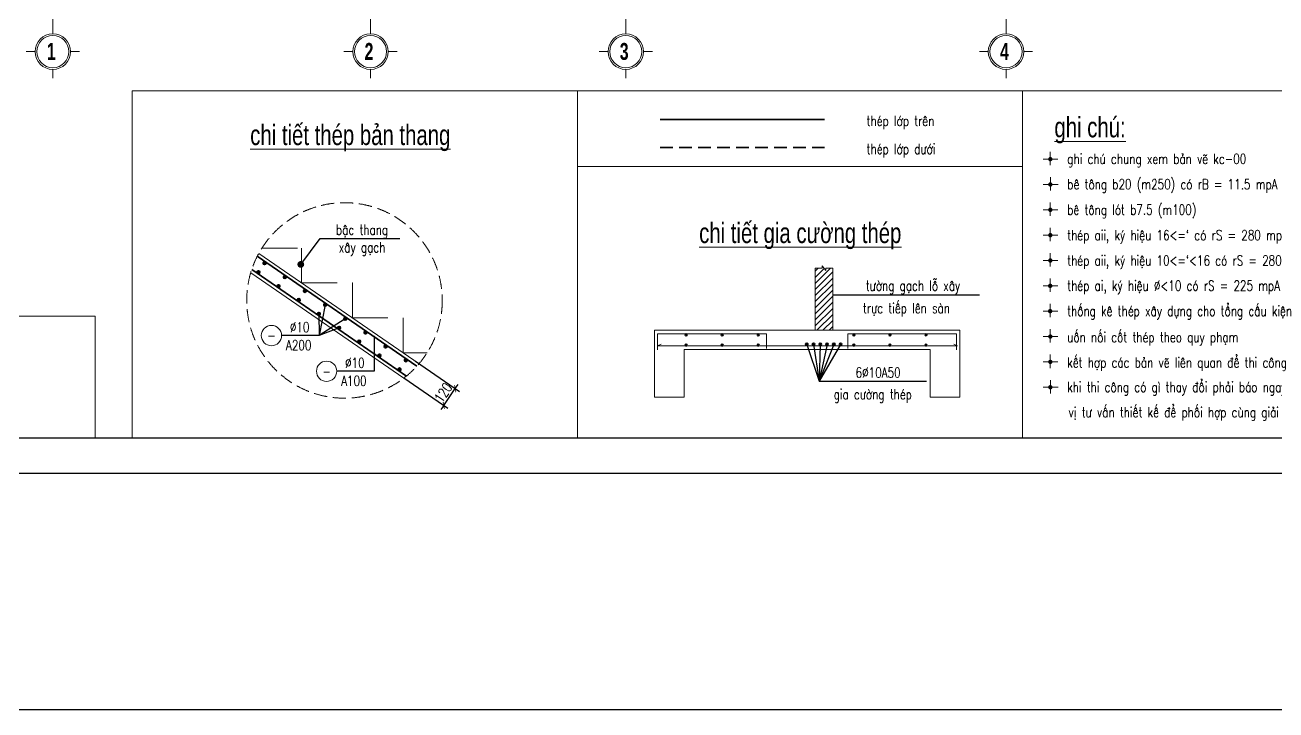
# Model space of a CAD drawing. Extents: x -1855204 to -1466800, y -1308584 to -996495.
# Drawn here: x -1842373 to -1827570, y -1254403 to -1246294 of the extents above; entities that cross this region are included whole.
import ezdxf
from ezdxf.enums import TextEntityAlignment as Align

# ---------------------------------------------------------------- set-up
doc = ezdxf.new("R2010")
doc.units = 0
doc.header["$LTSCALE"] = 150
doc.header["$PDMODE"] = 35
for name, pattern in [('_An', [5, 3.5, -1.5]), ('_Tim', [9, 5, -1.5, 1, -1.5]), ('HIDDEN', [0.375, 0.25, -0.125])]:
    doc.linetypes.add(name, pattern=pattern)
doc.layers.get('0').update_dxf_attribs({"lineweight": 18})
doc.layers.get('Defpoints').update_dxf_attribs({"lineweight": 18})
for name, color, linetype, lineweight in [('05.Text', 253, 'Continuous', 18), ('11.Khung bo', 32, 'Continuous', 50), ('12.Khung', 36, 'Continuous', 25), ('KCVN-THAY', 7, 'Continuous', 25), ('LS-CAT', 30, 'Continuous', 20), ('LS-DIM', 251, 'Continuous', 13), ('LS-HATCH', 147, 'Continuous', 9), ('LS-TEXT', 60, 'Continuous', 20), ('LS-THAY', 7, 'Continuous', 20), ('LS-THEP', 3, 'Continuous', 35), ('LS-TRUC', 108, '_Tim', 9)]:
    doc.layers.add(name, color=color, linetype=linetype, lineweight=lineweight)
doc.layers.add('DIM', color=1, linetype='Continuous')
doc.styles.add('AVANTHB', font='')
doc.styles.add('KCVN-COMM', font='vnsimli.shx', dxfattribs={"width": 0.7, "height": 220})
doc.styles.add('KCVN-LEADER', font='vnromadi.shx', dxfattribs={"width": 0.7, "height": 4})
doc.styles.add('romans.shx', font='romans.shx', dxfattribs={"width": 0.75, "bigfont": 'vns.shx'})
doc.styles.add('vnsimpli', font='vnsimli.shx', dxfattribs={"width": 0.75})
doc.styles.get('AVANTHB').set_extended_font_data('.VnAvantH', bold=True)
doc.dimstyles.new('D100', dxfattribs={"dimtxt": 200, "dimasz": 100, "dimexe": 100, "dimexo": 0, "dimgap": 50, "dimtad": 1, "dimdec": 0, "dimdsep": 46, "dimtxsty": 'vnsimpli', "dimblk": 'ARCHTICK', "dimcen": 1, "dimdle": 100, "dimclrd": 256, "dimclre": 256, "dimclrt": 60, "dimadec": 0, "dimazin": 0, "dimtfac": 1, "dimtdec": 0, "dimtix": 1, "dimtmove": 2, "dimatfit": 3, "dimfxl": 1, "dimarcsym": 0})
doc.dimstyles.new('D100(120)', dxfattribs={"dimtxt": 120, "dimasz": 60, "dimexe": 60, "dimexo": 0, "dimgap": 30, "dimtad": 1, "dimdec": 0, "dimdsep": 46, "dimtxsty": 'vnsimpli', "dimblk": 'ARCHTICK', "dimcen": 0, "dimdle": 60, "dimclrd": 256, "dimclre": 256, "dimclrt": 60, "dimadec": 0, "dimazin": 0, "dimtfac": 1, "dimtdec": 0, "dimtix": 1, "dimtmove": 0, "dimatfit": 3, "dimfxl": 1, "dimarcsym": 0})
doc.dimstyles.new('LE1', dxfattribs={"dimtxt": 2.5, "dimasz": 1.2, "dimexe": 1.25, "dimexo": 0, "dimgap": 0.66, "dimtad": 1, "dimdec": 0, "dimdsep": 46, "dimtxsty": 'KCVN-COMM', "dimblk1": 'ARCHTICK', "dimblk2": 'ARCHTICK', "dimsah": 1, "dimcen": 2.5, "dimclrd": 256, "dimclre": 256, "dimclrt": 60, "dimadec": 0, "dimazin": 0, "dimtfac": 1, "dimtdec": 0, "dimtix": 1, "dimtmove": 2, "dimatfit": 3, "dimldrblk": 'DOT', "dimfxl": 1.25, "dimtolj": 1, "dimtzin": 0, "dimarcsym": 0})
doc.dimstyles.new('LS.GHI CHU', dxfattribs={"dimtxt": 200, "dimasz": 120, "dimexe": 120, "dimexo": 120, "dimgap": 80, "dimtad": 1, "dimdec": 0, "dimzin": 0, "dimdsep": 46, "dimtxsty": 'romans.shx', "dimblk": 'ARCHTICK', "dimcen": 0.09, "dimdle": 120, "dimclrd": 256, "dimclre": 8, "dimclrt": 7, "dimadec": 0, "dimazin": 0, "dimtfac": 1, "dimtdec": 0, "dimtofl": 0, "dimtmove": 0, "dimatfit": 3, "dimldrblk": 'ARCHTICK', "dimfxl": 1, "dimtolj": 1, "dimtzin": 0, "dimarcsym": 0})

# ---------------------------------------------------------------- blocks, each defined once
blk = doc.blocks.new('*U4')
at = {"layer": 'KCVN-THAY', "color": 140}
blk.add_lwpolyline([(214871.76, 86966.68), (215381.8, 86966.68), (215381.8, 86579.68), (214871.76, 86579.68)], close=True, dxfattribs=at)
blk = doc.blocks.new('100')
at = {"layer": '11.Khung bo', "const_width": 26.7}
blk.add_lwpolyline([(1860913, -945240), (1860913, -916940), (1896063, -916940), (1896063, -945240)], close=True, dxfattribs=at)
at = {"layer": '12.Khung', "color": 1}
blk.add_lwpolyline([(1901579, -945940), (1901579, -916240), (1859580, -916240), (1859580, -945940)], close=True, dxfattribs=at)
blk = doc.blocks.new('n')
at = {"layer": 'LS-TEXT', "linetype": 'Continuous'}
for p, q in [((-27, 0), (-175, 0)), ((-175, 0), (188, 0)), ((0, 0), (0, 178)), ((0, 178), (0, -151))]:
    blk.add_line(p, q, dxfattribs=at)
at = {"layer": 'LS-TEXT', "linetype": 'Continuous', "const_width": 54}
blk.add_lwpolyline([(-27, 0, 1), (27, 0, 1)], format="xyb", close=True, dxfattribs=at)
blk = doc.blocks.new('GHI CHU NHA BE TONG 2')
at = {"layer": 'LS-THAY'}
blk.add_lwpolyline([(-266782, -808508), (-258003, -808508), (-258003, -815358), (-266782, -815358)], close=True, dxfattribs=at)
at = {"layer": 'LS-THAY', "xscale": 0.7999999999301508}
for p, yscale, zscale in [((-266233, -809858), 0.7999999998137355, 0.7999999999645904), ((-266232, -810358), 0.7999999998137355, 0.7999999999645904), ((-266233, -810858), 0.7999999998137355, 0.7999999999645904), ((-266233, -811358), 0.7999999998137355, 0.7999999999645904), ((-266233, -811858), 0.7999999998137355, 0.7999999999645904), ((-266235, -812358), 0.7999999998137355, 0.7999999999645904), ((-266236, -812858), 0.7999999998137355, 0.7999999999645904), ((-266233, -813358), 0.8000000002793967, 0.7999999999980599), ((-266233, -813858), 0.8000000002793967, 0.7999999999980599), ((-266232, -814358), 0.7999999998137355, 0.7999999999645904)]:
    blk.add_blockref('n', p, dxfattribs=dict(at, yscale=yscale, zscale=zscale))
at = {"layer": 'LS-TEXT', "color": 60, "style": 'KCVN-LEADER', "width": 0.75}
blk.add_text('%%Ughi chó:', height=400, dxfattribs=at).set_placement((-266152, -809428))
at = {"layer": 'LS-TEXT', "style": 'vnsimpli', "width": 0.75}
for s, p in [('   ghi chó chung xem b¶n vÏ kc-00', (-266233, -809952)), ('   bª t«ng b20 (m250) cã rB = 11.5 mpA (115 kg/cm2)', (-266233, -810453)), ('   bª t«ng lãt b7.5 (m100)', (-266235, -810956)), ('   thÐp aii, ký hiÖu 16<=` cã rS = 280 mpA (2800kg/cm2)', (-266235, -811458)), ('   thÐp aii, ký hiÖu 10<=`<16 cã rS = 280 mpA (2800kg/cm2)', (-266235, -811958)), ('   thÐp ai, ký hiÖu %%C<10 cã rS = 225 mpA (2250kg/cm2)', (-266235, -812454)), ('   thèng kª thÐp x©y dùng cho tæng cÊu kiÖn', (-266236, -812954)), ('   uèn nèi cèt thÐp theo quy ph¹m', (-266235, -813470)), ('   kÕt hîp c¸c b¶n vÏ liªn quan ®Ó thi c«ng', (-266235, -813970)), ('   khi thi c«ng cã g× thay ®æi ph¶i b¸o ngay cho ®¬n', (-266236, -814454)), ('vÞ t\xad vÊn thiÕt kÕ ®Ó phèi hîp cïng gi¶i quyÕt', (-265871, -814951))]:
    blk.add_text(s, height=200, dxfattribs=at).set_placement(p)
blk = doc.blocks.new('DANHTRUC')
for p, q in [((980383, -947347), (980383, -947137)), ((979963, -947767), (979753, -947767)), ((980803, -947767), (981013, -947767)), ((980383, -948187), (980383, -948397))]:
    blk.add_line(p, q)
for radius in [420, 380]:
    blk.add_circle((980383, -947767), radius)
blk = doc.blocks.new('q51251123')
at = {"layer": 'LS-TRUC', "ltscale": 0.3}
for p, q in [((-2087192, -1053493.8), (-2087192, -1043693.8)), ((-2083432, -1053493.8), (-2083432, -1043693.8)), ((-2080412, -1053493.8), (-2080412, -1043693.8)), ((-2075912, -1053493.8), (-2075912, -1043693.8))]:
    blk.add_line(p, q, dxfattribs=at)
at = {"layer": '05.Text', "xscale": 0.5, "yscale": 0.5, "zscale": 0.5}
for p in [(-2577383.7, -579925.6), (-2573623.7, -579925.6), (-2570603.7, -579925.6), (-2566103.7, -579925.6)]:
    blk.add_blockref('DANHTRUC', p, dxfattribs=at)
at = {"layer": '05.Text', "style": 'AVANTHB', "width": 0.7}
for s, p in [('1', (-2087262.8, -1053906.5)), ('2', (-2083502.8, -1053906.5)), ('3', (-2080482.8, -1053906.5)), ('4', (-2075982.8, -1053906.5))]:
    blk.add_text(s, height=200, dxfattribs=at).set_placement(p)
blk = doc.blocks.new('q5215xcz')
at = {"layer": 'LS-DIM', "linetype": 'HIDDEN', "ltscale": 3}
blk.add_blockref('q51251123', (-231455.95821, 42491.848964), dxfattribs=at)
blk = doc.blocks.new('_ArchTick')
at = {"layer": 'DIM', "color": 0, "const_width": 0.15}
blk.add_lwpolyline([(-0.5, -0.5), (0.5, 0.5)], dxfattribs=at)
blk = doc.blocks.new('THEP DAM')
at = {"layer": 'LS-THEP'}
for p, q in [((-0.6, 0), (0.6, 0)), ((-0.42, 0.42), (0.42, -0.42)), ((-0.42, -0.42), (0.42, 0.42)), ((0, 0.6), (0, -0.6))]:
    blk.add_line(p, q, dxfattribs=at)
blk.add_circle((0, 0), 0.6, dxfattribs=at)
blk = doc.blocks.new('_DOT')
at = {"color": 0, "linetype": 'ByBlock'}
blk.add_line((-0.5, 0), (-1, 0), dxfattribs=at)
at = {"color": 0, "linetype": 'ByBlock', "const_width": 0.5}
blk.add_lwpolyline([(-0.25, 0, 1), (0.25, 0, 1)], format="xyb", close=True, dxfattribs=at)
blk = doc.blocks.new('cthep')
for radius in [20, 16.5, 16.5, 13, 9.5, 9.5, 6, 2.5]:
    blk.add_circle((0, 20), radius)
blk = doc.blocks.new('*D1836')
at = {"layer": 'Defpoints', "color": 0, "transparency": 16777216}
for p in [(-1837753, -1250275), (-1837889, -1250473), (-1837282, -1250599)]:
    blk.add_point(p, dxfattribs=at)
at = {"layer": 'LS-DIM', "lineweight": -2, "transparency": 16777216}
for p, q in [((-1837753, -1250275), (-1837232, -1250633)), ((-1837889, -1250473), (-1837369, -1250831)), ((-1837282, -1250599), (-1837248, -1250550)), ((-1837418, -1250797), (-1837282, -1250599)), ((-1837418, -1250797), (-1837452, -1250847))]:
    blk.add_line(p, q, dxfattribs=at)
at = {"layer": 'LS-DIM', "lineweight": -2, "transparency": 16777216, "xscale": 60, "yscale": 60, "zscale": 60}
for p, rotation in [((-1837282, -1250599), 235.4720283438492), ((-1837418, -1250797), 55.4720283438492)]:
    blk.add_blockref('_ArchTick', p, dxfattribs=dict(at, rotation=rotation))
at = {"layer": 'LS-DIM', "color": 60, "transparency": 16777216, "insert": (-1837424, -1250647), "char_height": 120, "attachment_point": 5, "rotation": 55.472, "style": 'vnsimpli'}
blk.add_mtext('120', dxfattribs=at)

msp = doc.modelspace()

# ---------------------------------------------------------------- hatches: boundary and pattern name
at = {"layer": 'LS-HATCH'}
h = msp.add_hatch(dxfattribs=at)
h.set_pattern_fill('ANSI31', color=256, scale=16, style=0)
h.set_pattern_definition([(45, (-1599080.8, 96343.477), (-35.9210245, 35.9210245), [])])
h.paths.add_polyline_path([(-1832814.3, -1249173.5), (-1832898.1, -1249173.5), (-1832898.1, -1249201.6), (-1832940, -1249145.3), (-1832940, -1249173.5), (-1833022.3, -1249173.5), (-1833022.3, -1249908.7), (-1832814.3, -1249908.7)])

# ---------------------------------------------------------------- linework, layer by layer
at = {"layer": 'LS-CAT'}
for points in [[(-1834887.7, -1250140.9), (-1834887.7, -1249951.1), (-1833600.5, -1249951.1), (-1833600.5, -1250125.4)], [(-1831348.4, -1250140.9), (-1831348.4, -1249951.1), (-1832635.6, -1249951.1), (-1832635.6, -1250125.4)], [(-1834845.3, -1250074.3), (-1834886.7, -1250093.6), (-1831339.9, -1250093.6), (-1831381.2, -1250074.3)]]:
    msp.add_lwpolyline(points, dxfattribs=at)
at = {"layer": 'LS-DIM', "linetype": '_An', "ltscale": 0.8}
for p, q in [((-1839569.2, -1248934.7), (-1839100.3, -1248934.7)), ((-1839100.3, -1248934.7), (-1839100.3, -1249348.2)), ((-1839100.3, -1249348.2), (-1838499.2, -1249348.2)), ((-1838499.2, -1249348.2), (-1838499.2, -1249761.7)), ((-1838499.2, -1249761.7), (-1837898.2, -1249761.7)), ((-1837898.2, -1249761.7), (-1837898.2, -1250175.2)), ((-1837898.2, -1250175.2), (-1837615.7, -1250175.2))]:
    msp.add_line(p, q, dxfattribs=at)
at = {"layer": 'LS-DIM'}
msp.add_lwpolyline([(-1833022.3, -1249173.5), (-1832940, -1249173.5), (-1832940, -1249145.3), (-1832898.1, -1249201.6), (-1832898.1, -1249173.5), (-1832814.3, -1249173.5)], dxfattribs=at)
at = {"layer": 'LS-DIM', "linetype": '_An', "ltscale": 0.3}
msp.add_circle((-1838592.4, -1249554.9), 1157, dxfattribs=at)
at = {"layer": 'LS-THAY', "lineweight": 0}
for p, q in [((-1837710.7, -1250304.2), (-1839607.3, -1248999.3)), ((-1837888.8, -1250473.5), (-1839701.8, -1249226.2))]:
    msp.add_line(p, q, dxfattribs=at)
at = {"layer": 'LS-THAY'}
for p, q in [((-1833022.3, -1249173.5), (-1833022.3, -1249908.7)), ((-1832814.3, -1249173.5), (-1832814.3, -1249908.7))]:
    msp.add_line(p, q, dxfattribs=at)
at = {"layer": 'LS-THAY', "lineweight": 0}
msp.add_lwpolyline([(-1841104.3, -1251182.5), (-1835836.8, -1251182.5), (-1835836.8, -1247072.5), (-1841104.1, -1247072.5)], close=True, dxfattribs=at)
at = {"layer": 'LS-THAY'}
for points in [[(-1835836.8, -1247072.5), (-1830569.2, -1247072.5), (-1830569.2, -1247968), (-1835836.8, -1247968)], [(-1835836.8, -1247968), (-1830569.2, -1247968), (-1830569.2, -1251182.5), (-1835836.8, -1251182.5)], [(-1846211.2, -1249742.3), (-1841541.7, -1249742.3), (-1841541.7, -1251182.5), (-1846211.2, -1251182.5)], [(-1834924.5, -1250701.5), (-1834924.5, -1249908.7), (-1831311.6, -1249908.7), (-1831311.6, -1250701.5), (-1831663.6, -1250701.5), (-1831663.6, -1250135.9), (-1834572.5, -1250135.9), (-1834572.5, -1250701.5), (-1834924.5, -1250701.5)]]:
    msp.add_lwpolyline(points, close=True, dxfattribs=at)
for centre in [(-1839456.5, -1249971.1), (-1838804, -1250393.5)]:
    msp.add_circle(centre, 120, dxfattribs=at)
at = {"layer": 'LS-THEP'}
msp.add_line((-1834857.6, -1247411.7), (-1832913.3, -1247411.7), dxfattribs=at)
at = {"layer": 'LS-THEP', "linetype": 'HIDDEN', "ltscale": 4}
msp.add_line((-1834857.6, -1247745), (-1832913.3, -1247745), dxfattribs=at)
at = {"layer": 'LS-THEP', "ltscale": 25}
for p, q in [((-1837734.6, -1250331.4), (-1839624.2, -1249031.4)), ((-1837859.3, -1250450.1), (-1839690.5, -1249190.3))]:
    msp.add_line(p, q, dxfattribs=at)

# ---------------------------------------------------------------- block references
at = {"layer": '05.Text', "xscale": 0.5948727274080738, "yscale": 0.5948727274080738, "zscale": 0.5948727274080738}
msp.add_blockref('100', (-2953217.6, -688885.1), dxfattribs=at)
at = {"layer": 'Defpoints', "xscale": 60, "yscale": 60, "zscale": 60}
msp.add_blockref('*U4', (-14741884.8, -6449183.8), dxfattribs=at)
at = {"layer": 'LS-CAT'}
for p, xscale, yscale, zscale in [((-1834549.3, -1249962), 18.10101010138169, 18.10101010158542, 18.10101010151472), ((-1834122.7, -1249962), 18.10101010138169, 18.10101010158542, 18.10101010151472), ((-1833696, -1249962), 18.10101010138169, 18.10101010158542, 18.10101010151472), ((-1832564.3, -1249962), -18.10101010138169, 18.10101010158542, 18.10101010149012), ((-1832137.6, -1249962), -18.10101010138169, 18.10101010158542, 18.10101010149012), ((-1831711, -1249962), -18.10101010138169, 18.10101010158542, 18.10101010149012), ((-1834549.3, -1250082.7), 18.10101010138169, 18.10101010158542, 18.10101010151472), ((-1834122.7, -1250082.7), 18.10101010138169, 18.10101010158542, 18.10101010151472), ((-1833696, -1250082.7), 18.10101010138169, 18.10101010158542, 18.10101010151472), ((-1833121.8, -1250075.5), 24.13468013558304, 24.13468013578677, 24.13468013554811), ((-1833041.8, -1250075.5), 24.13468013558304, 24.13468013578677, 24.13468013554811), ((-1832961.8, -1250075.5), 24.13468013558304, 24.13468013578677, 24.13468013554811), ((-1832882, -1250075.7), 24.13468013558304, 24.13468013578677, 24.13468013554811), ((-1832801.8, -1250075.5), 24.13468013558304, 24.13468013578677, 24.13468013554811), ((-1832721.8, -1250075.5), 24.13468013558304, 24.13468013578677, 24.13468013554811), ((-1832564.3, -1250082.7), 18.10101010138169, 18.10101010158542, 18.10101010151472), ((-1832137.6, -1250082.7), 18.10101010138169, 18.10101010158542, 18.10101010151472), ((-1831711, -1250082.7), 18.10101010138169, 18.10101010158542, 18.10101010151472)]:
    msp.add_blockref('THEP DAM', p, dxfattribs=dict(at, xscale=xscale, yscale=yscale, zscale=zscale))
at = {"layer": 'LS-DIM'}
msp.add_blockref('q5215xcz', (476604.1, -235292.5), dxfattribs=at)
at = {"layer": 'LS-DIM', "xscale": 0.5999999999767169, "yscale": 0.5999999999767169, "zscale": 0.6}
msp.add_blockref('GHI CHU NHA BE TONG 2', (-1670500.1, -761967.5), dxfattribs=at)
at = {"layer": 'LS-THEP'}
for p, xscale, yscale, zscale, rotation in [((-1839521.5, -1249117.5), 0.8433215996629587, 0.8433215996483341, 0.8433215996691745, 77.24964731170284), ((-1839602.5, -1249235.3), -0.8433215998862982, 0.8433215998229571, 0.8433216, 33.69440937674981), ((-1839363.8, -1249399.6), -0.8433215998862982, 0.8433215998229571, 0.8433216, 33.69440937674981), ((-1839282.7, -1249281.8), 0.8433215996629587, 0.8433215996483341, 0.8433215996691745, 77.24964731170284), ((-1839125.1, -1249563.8), -0.8433215998862982, 0.8433215998229571, 0.8433216, 33.69440937674981), ((-1839044, -1249446), 0.8433215996629587, 0.8433215996483341, 0.8433215996691745, 77.24964731170284), ((-1838886.3, -1249728.1), -0.8433215998862982, 0.8433215998229571, 0.8433216, 33.69440937674981), ((-1838805.3, -1249610.3), 0.8433215996629587, 0.8433215996483341, 0.8433215996691745, 77.24964731170284), ((-1838566.5, -1249774.5), 0.8433215996629587, 0.8433215996483341, 0.8433215996691745, 77.24964731170284), ((-1838647.6, -1249892.4), -0.8433215998862982, 0.8433215998229571, 0.8433216, 33.69440937674981), ((-1838327.8, -1249938.8), 0.8433215996629587, 0.8433215996483341, 0.8433215996691745, 77.24964731170284), ((-1838408.8, -1250056.6), -0.8433215998862982, 0.8433215998229571, 0.8433216, 33.69440937674981), ((-1838089, -1250103.1), 0.8433215996629587, 0.8433215996483341, 0.8433215996691745, 77.24964731170284), ((-1838170.1, -1250220.9), -0.8433215998862982, 0.8433215998229571, 0.8433216, 33.69440937674981), ((-1837850.3, -1250267.3), 0.8433215996629587, 0.8433215996483341, 0.8433215996691745, 77.24964731170284), ((-1837931.3, -1250385.1), -0.8433215998862982, 0.8433215998229571, 0.8433216, 33.69440937674981)]:
    msp.add_blockref('cthep', p, dxfattribs=dict(at, xscale=xscale, yscale=yscale, zscale=zscale, rotation=rotation))

# ---------------------------------------------------------------- texts
at = {"layer": 'LS-TEXT', "style": 'KCVN-LEADER', "width": 0.75}
msp.add_text('%%Uchi tiÕt thÐp b¶n thang', height=240, dxfattribs=at).set_placement((-1838523.8, -1247595.7), align=Align.MIDDLE_CENTER)
at = {"layer": 'LS-TEXT', "style": 'vnsimpli', "width": 0.75}
for s, p in [('thÐp líp trªn', (-1832413.9, -1247488.8)), ('thÐp líp d\xadíi', (-1832413.9, -1247822))]:
    msp.add_text(s, height=120, dxfattribs=at).set_placement(p)
at = {"layer": 'LS-TEXT', "width": 0.75}
for s, height, style, p in [('bËc thang', 120, 'vnsimpli', (-1838384.4, -1248777.9)), ('%%Uchi tiÕt gia c\xadêng thÐp', 240, 'KCVN-LEADER', (-1833199, -1248875.7)), ('x©y g¹ch', 120, 'vnsimpli', (-1838384.4, -1248986.5)), ('t\xadêng g¹ch lç x©y ', 120, 'vnsimpli', (-1831834.1, -1249439.8)), ('trùc tiÕp lªn sµn', 120, 'vnsimpli', (-1831942.4, -1249705.5)), ('A200', 120, 'vnsimpli', (-1839134.3, -1250144.2)), ('6`10A50', 120, 'vnsimpli', (-1832277.9, -1250468.8)), ('A100', 120, 'vnsimpli', (-1838481.8, -1250566.6)), ('gia c\xadêng thÐp', 120, 'vnsimpli', (-1832340.5, -1250725.5))]:
    msp.add_text(s, height=height, dxfattribs=dict(at, style=style)).set_placement(p, align=Align.CENTER)
at = {"layer": 'LS-TEXT', "style": 'vnsimpli', "width": 0.75}
for p in [(-1839122.8, -1249870.9), (-1838470.3, -1250293.4)]:
    msp.add_text('`10', height=120, dxfattribs=at).set_placement(p, align=Align.MIDDLE)
for p in [(-1839456.5, -1249971.1), (-1838804, -1250393.5)]:
    msp.add_attdef('-', text='2', height=120, dxfattribs=at).set_placement(p, align=Align.MIDDLE)

# ---------------------------------------------------------------- dimensions: what is measured, and where the dimension line sits
at = {"layer": 'LS-DIM'}
dim = msp.add_aligned_dim(p1=(-1837888.8, -1250473.5), p2=(-1837752.6, -1250275.4), distance=-571.4, text='120', dimstyle='D100(120)', dxfattribs=at)
dim.commit()
dim.dimension.update_dxf_attribs({"geometry": '*D1836', "text_midpoint": (-1837424.1, -1250647.3)})

# ---------------------------------------------------------------- leaders
for points, dimstyle, override in [([(-1839109.5, -1249128.5), (-1838882.2, -1248820.1), (-1837936.5, -1248820.1)], 'LE1', {"dimasz": 80, "dimtxsty": 'vnsimpli'}), ([(-1832814.3, -1249488.4), (-1832468.7, -1249488.4), (-1831077.1, -1249488.4)], 'D100', {"dimscale": 1, "dimasz": 30, "dimtad": 0}), ([(-1838821.7, -1249606.6), (-1838892.8, -1249971.1), (-1839332.4, -1249971.1)], 'LS.GHI CHU', {"dimscale": 50, "dimasz": 0.2, "dimtad": 0, "dimtxsty": 'vnsimpli', "dimldrblk": 'Origin'}), ([(-1838583, -1249770.8), (-1838892.8, -1249971.1), (-1839336.5, -1249971.1)], 'LS.GHI CHU', {"dimscale": 50, "dimasz": 0.2, "dimtad": 0, "dimtxsty": 'vnsimpli', "dimldrblk": 'Origin'}), ([(-1838895.7, -1249714.1), (-1838892.8, -1249971.1), (-1839332.4, -1249971.1)], 'LS.GHI CHU', {"dimscale": 50, "dimasz": 0.2, "dimtad": 0, "dimtxsty": 'vnsimpli', "dimldrblk": 'Origin'}), ([(-1838656.9, -1249878.3), (-1838892.8, -1249971.1), (-1839336.5, -1249971.1)], 'LS.GHI CHU', {"dimscale": 50, "dimasz": 0.2, "dimtad": 0, "dimtxsty": 'vnsimpli', "dimldrblk": 'Origin'}), ([(-1838240.4, -1249983.5), (-1838240.4, -1250393.5), (-1838684, -1250393.5)], 'LS.GHI CHU', {"dimscale": 50, "dimasz": 0.2, "dimtad": 0, "dimtxsty": 'vnsimpli', "dimldrblk": 'Origin'}), ([(-1833121.8, -1250075.5), (-1832976.2, -1250512), (-1831704.8, -1250512)], 'LS.GHI CHU', {"dimscale": 50, "dimasz": 0.2, "dimtad": 0, "dimtxsty": 'vnsimpli', "dimldrblk": 'Origin'}), ([(-1833041.8, -1250075.5), (-1832976.2, -1250512), (-1831704.8, -1250512)], 'LS.GHI CHU', {"dimscale": 50, "dimasz": 0.2, "dimtad": 0, "dimtxsty": 'vnsimpli', "dimldrblk": 'Origin'}), ([(-1832961.8, -1250075.5), (-1832976.2, -1250512), (-1831719, -1250512)], 'LS.GHI CHU', {"dimscale": 50, "dimasz": 0.2, "dimtad": 0, "dimtxsty": 'vnsimpli', "dimldrblk": 'Origin'}), ([(-1832881.8, -1250075.5), (-1832976.2, -1250512), (-1831719, -1250512)], 'LS.GHI CHU', {"dimscale": 50, "dimasz": 0.2, "dimtad": 0, "dimtxsty": 'vnsimpli', "dimldrblk": 'Origin'}), ([(-1832801.8, -1250075.5), (-1832976.2, -1250512), (-1831719, -1250512)], 'LS.GHI CHU', {"dimscale": 50, "dimasz": 0.2, "dimtad": 0, "dimtxsty": 'vnsimpli', "dimldrblk": 'Origin'}), ([(-1832721.8, -1250075.5), (-1832976.2, -1250512), (-1831719, -1250512)], 'LS.GHI CHU', {"dimscale": 50, "dimasz": 0.2, "dimtad": 0, "dimtxsty": 'vnsimpli', "dimldrblk": 'Origin'}), ([(-1838240.5, -1250187.8), (-1838240.4, -1250393.5), (-1838684, -1250393.5)], 'LS.GHI CHU', {"dimscale": 50, "dimasz": 0.2, "dimtad": 0, "dimtxsty": 'vnsimpli', "dimldrblk": 'Origin'})]:
    msp.add_leader(points, dimstyle=dimstyle, override=override, dxfattribs=at)

doc.saveas('drawing.dxf')
